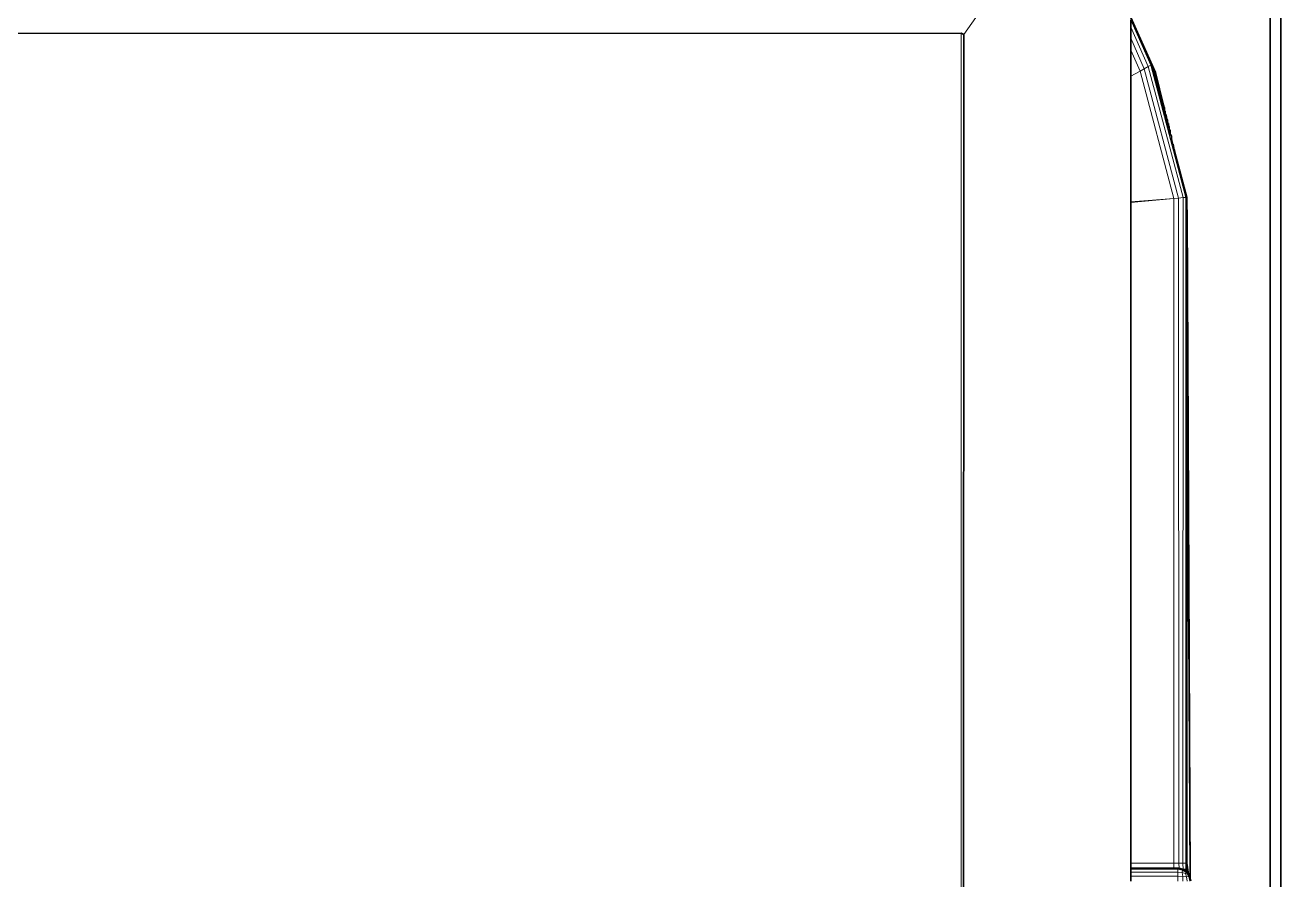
# Model space of a CAD drawing. Header units: inches. Extents: x 1 to 101, y 1 to 36.
# Drawn here: x 45.197 to 49.988, y 30.183 to 33.445 of the extents above; entities that cross this region are included whole.
import ezdxf

# ---------------------------------------------------------------- set-up
doc = ezdxf.new("R2010")
doc.units = ezdxf.units.IN
doc.header["$MEASUREMENT"] = 0
doc.layers.add('Default', color=7, linetype='Continuous')

msp = doc.modelspace()

# ---------------------------------------------------------------- linework, layer by layer
at = {"layer": 'Default', "color": 9, "lineweight": 0, "true_color": 0xcbcbcb, "transparency": 33554687}
for p, q in [((49.416, 34.3236), (48.7791, 33.4087)), ((48.7791, 33.4087), (49.416, 34.3236)), ((49.9476, 20.5926), (49.9476, 34.15)), ((49.9884, 34.15), (49.9884, 20.5926)), ((49.416, 33.4648), (49.416, 33.4374)), ((48.768, 33.4145), (27.7694, 33.4054)), ((27.7694, 33.4054), (48.768, 33.4145)), ((48.7791, 33.4087), (48.768, 33.4145)), ((48.768, 33.4145), (48.7791, 33.4087)), ((48.7698, 8.4015), (48.768, 33.4145)), ((48.768, 33.4145), (48.7698, 8.4015)), ((48.7698, 8.4015), (48.7791, 33.4087)), ((48.7791, 33.4087), (48.7698, 8.4015)), ((49.416, 33.4374), (49.416, 33.3954)), ((49.416, 33.3954), (49.416, 33.3496)), ((49.416, 33.3496), (49.416, 33.2503)), ((49.416, 33.2503), (49.4509, 33.2693)), ((49.416, 32.7702), (49.416, 33.2503)), ((49.416, 33.2503), (49.416, 32.7702)), ((49.4509, 33.2693), (49.5798, 32.7832)), ((49.416, 32.7675), (49.5798, 32.7832)), ((49.5798, 32.7832), (49.416, 32.7702)), ((49.416, 32.7675), (49.5798, 32.7832)), ((49.5798, 32.7832), (49.5796, 30.2475)), ((49.5798, 32.7832), (49.5796, 30.2475)), ((49.416, 32.7702), (49.416, 32.7675)), ((49.416, 30.2474), (49.416, 32.7675)), ((49.416, 32.7675), (49.416, 30.2474)), ((49.416, 30.2474), (49.416, 32.7675)), ((49.5796, 30.2475), (49.416, 30.2474)), ((49.5796, 30.2475), (49.416, 30.2474)), ((49.416, 30.2474), (49.416, 30.2277)), ((49.416, 30.2277), (49.416, 30.2241)), ((49.416, 30.2241), (49.416, 30.2133)), ((49.416, 30.2133), (49.416, 30.1972)), ((49.416, 30.1972), (49.416, 30.1781))]:
    msp.add_line(p, q, dxfattribs=at).dxf.unprotected_set("ltscale", 0)
at = {"layer": 'Default', "color": 7, "lineweight": 15, "ltscale": 5.332711, "transparency": 33554687}
for p, q in [((49.416, 34.3236), (48.7791, 33.4087)), ((49.416, 33.4648), (49.4918, 33.2915)), ((48.768, 33.4145), (48.7698, 8.4015)), ((49.416, 33.4374), (49.482, 33.2862)), ((49.416, 33.3954), (49.4671, 33.2781)), ((49.416, 33.3496), (49.4509, 33.2693)), ((49.416, 33.2503), (49.4509, 33.2693)), ((49.4671, 33.2781), (49.4509, 33.2693)), ((49.4509, 33.2693), (49.5798, 32.7832)), ((49.482, 33.2862), (49.4671, 33.2781)), ((49.4671, 33.2781), (49.5982, 32.7848)), ((49.4918, 33.2915), (49.482, 33.2862)), ((49.482, 33.2862), (49.6151, 32.7863)), ((49.4949, 33.2931), (49.4918, 33.2915)), ((49.4918, 33.2915), (49.6262, 32.7872)), ((49.5045, 33.2684), (49.4978, 33.2831)), ((49.5073, 33.2621), (49.5045, 33.2684)), ((49.5088, 33.263), (49.5073, 33.2621)), ((49.5204, 33.2041), (49.5073, 33.2621)), ((49.5103, 33.2635), (49.5088, 33.263)), ((49.5545, 33.085), (49.5536, 33.0846)), ((49.5556, 33.0704), (49.5547, 33.07)), ((49.5592, 33.0673), (49.5583, 33.0669)), ((49.416, 32.7675), (49.5798, 32.7832)), ((49.5798, 32.7832), (49.416, 32.7702)), ((49.416, 32.7675), (49.5798, 32.7832)), ((49.5798, 32.7832), (49.5796, 30.2475)), ((49.5798, 32.7832), (49.5982, 32.7848)), ((49.5982, 32.7848), (49.6151, 32.7863)), ((49.5982, 32.7848), (49.5987, 30.2475)), ((49.6151, 32.7863), (49.6149, 30.2475)), ((49.6151, 32.7863), (49.6262, 32.7872)), ((49.6262, 32.7872), (49.6258, 30.2474)), ((49.6262, 32.7872), (49.6297, 32.7875)), ((49.6313, 32.737), (49.6297, 32.7368)), ((49.6308, 32.0884), (49.641, 30.197)), ((49.5796, 30.2475), (49.416, 30.2474)), ((49.5987, 30.2475), (49.5796, 30.2475)), ((49.5796, 30.2475), (49.5796, 30.2285)), ((49.6004, 30.2276), (49.5987, 30.2475)), ((49.5987, 30.2475), (49.6149, 30.2475)), ((49.6149, 30.2475), (49.6162, 30.2232)), ((49.6149, 30.2475), (49.6258, 30.2474)), ((49.6257, 30.2227), (49.6258, 30.2474)), ((49.6258, 30.2474), (49.6295, 30.2472)), ((49.5948, 30.2242), (49.416, 30.2241)), ((49.5949, 30.2134), (49.416, 30.2133)), ((49.5949, 30.1973), (49.416, 30.1972)), ((49.5947, 30.2278), (49.5948, 30.2242)), ((49.5949, 30.2134), (49.5948, 30.2242)), ((49.5948, 30.2242), (49.6136, 30.2205)), ((49.5949, 30.1973), (49.5949, 30.2134)), ((49.5949, 30.2134), (49.6119, 30.2121)), ((49.6137, 30.1969), (49.5949, 30.1973)), ((49.5949, 30.1782), (49.5949, 30.1973)), ((49.6119, 30.2121), (49.6136, 30.2205)), ((49.6137, 30.1969), (49.6119, 30.2121)), ((49.6119, 30.2121), (49.6248, 30.208)), ((49.6136, 30.2205), (49.6139, 30.224)), ((49.6136, 30.2205), (49.6288, 30.2119)), ((49.6289, 30.1951), (49.6137, 30.1969)), ((49.6141, 30.1782), (49.6137, 30.1969)), ((49.6248, 30.208), (49.6288, 30.2119)), ((49.6289, 30.1951), (49.6248, 30.208)), ((49.6257, 30.2227), (49.6295, 30.2222)), ((49.6288, 30.2119), (49.6301, 30.2132)), ((49.6288, 30.2119), (49.6374, 30.1967)), ((49.6374, 30.1967), (49.6289, 30.1951)), ((49.6303, 30.1781), (49.6289, 30.1951)), ((49.641, 30.197), (49.6374, 30.1967)), ((49.6374, 30.1967), (49.6411, 30.178))]:
    msp.add_line(p, q, dxfattribs=at)
at = {"layer": 'Default', "color": 254, "lineweight": 0, "true_color": 0xcccccc, "transparency": 33554687}
for p, q in [((49.9476, 34.15), (49.9476, 20.5926)), ((49.4412, 33.4159), (49.416, 33.4732)), ((49.416, 33.4732), (49.4412, 33.4159)), ((49.4918, 33.2915), (49.416, 33.4648)), ((49.416, 33.3954), (49.416, 33.4374)), ((49.416, 33.4374), (49.482, 33.2862)), ((49.4671, 33.2781), (49.416, 33.3954)), ((49.5103, 33.2635), (49.4412, 33.4159)), ((49.4412, 33.4159), (49.4949, 33.2931)), ((49.482, 33.2862), (49.4671, 33.2781)), ((49.4918, 33.2915), (49.4949, 33.2931)), ((49.4949, 33.2931), (49.4918, 33.2915)), ((49.6262, 32.7872), (49.4918, 33.2915)), ((49.4949, 33.2931), (49.4973, 33.2842)), ((49.4973, 33.2842), (49.4978, 33.2831)), ((49.4978, 33.2831), (49.5204, 33.2041)), ((49.5405, 33.1388), (49.5103, 33.2635)), ((49.5204, 33.2041), (49.5214, 33.2007)), ((49.5214, 33.2007), (49.5239, 33.1886)), ((49.5239, 33.1886), (49.5253, 33.1836)), ((49.5253, 33.1836), (49.5288, 33.1668)), ((49.5288, 33.1668), (49.5303, 33.1603)), ((49.5303, 33.1603), (49.531, 33.1588)), ((49.531, 33.1588), (49.5327, 33.1513)), ((49.5327, 33.1513), (49.5368, 33.1372)), ((49.5368, 33.1372), (49.5372, 33.1356)), ((49.5372, 33.1356), (49.5403, 33.1326)), ((49.5399, 33.1308), (49.5393, 33.1278)), ((49.5393, 33.1278), (49.5418, 33.1184)), ((49.5403, 33.1326), (49.5399, 33.1308)), ((49.5423, 33.1356), (49.5405, 33.1388)), ((49.5418, 33.134), (49.5423, 33.1356)), ((49.5441, 33.1288), (49.5418, 33.134)), ((49.5418, 33.1184), (49.543, 33.1176)), ((49.543, 33.1176), (49.544, 33.1152)), ((49.5438, 33.1265), (49.5441, 33.1288)), ((49.5445, 33.1221), (49.5438, 33.1265)), ((49.544, 33.1152), (49.5451, 33.1113)), ((49.5442, 33.1181), (49.5445, 33.1221)), ((49.5465, 33.1163), (49.5442, 33.1181)), ((49.5451, 33.1113), (49.5462, 33.1056)), ((49.5473, 33.1152), (49.5465, 33.1163)), ((49.5475, 33.1109), (49.5473, 33.1152)), ((49.5486, 33.1034), (49.5475, 33.1109)), ((49.5462, 33.1056), (49.5461, 33.1023)), ((49.5461, 33.1023), (49.5468, 33.0993)), ((49.5468, 33.0993), (49.5498, 33.0972)), ((49.5503, 33.1025), (49.5486, 33.1034)), ((49.5498, 33.0972), (49.5498, 33.0937)), ((49.5498, 33.0937), (49.5498, 33.0883)), ((49.5498, 33.0883), (49.5515, 33.082)), ((49.5509, 33.1), (49.5503, 33.1025)), ((49.5511, 33.0977), (49.5509, 33.1)), ((49.5523, 33.0947), (49.5511, 33.0977)), ((49.5515, 33.082), (49.5532, 33.0809)), ((49.5523, 33.0894), (49.5523, 33.0947)), ((49.5545, 33.085), (49.5523, 33.0894)), ((49.5532, 33.0809), (49.5531, 33.0758)), ((49.5531, 33.0758), (49.5556, 33.0704)), ((49.5557, 33.082), (49.5545, 33.085)), ((49.5556, 33.0704), (49.5565, 33.0632)), ((49.5557, 33.0753), (49.5557, 33.082)), ((49.5568, 33.0709), (49.5557, 33.0753)), ((49.5565, 33.0632), (49.5588, 33.06)), ((49.5592, 33.0688), (49.5568, 33.0709)), ((49.5588, 33.06), (49.5593, 33.0527)), ((49.5592, 33.0673), (49.5592, 33.0688)), ((49.56, 33.0605), (49.5592, 33.0673)), ((49.5622, 33.056), (49.56, 33.0605)), ((49.5593, 33.0527), (49.5604, 33.0521)), ((49.5604, 33.0521), (49.5626, 33.0509)), ((49.5617, 33.0526), (49.5622, 33.056)), ((49.5626, 33.0509), (49.5617, 33.0526)), ((49.5629, 33.0429), (49.5623, 33.0415)), ((49.5623, 33.0415), (49.5626, 33.0393)), ((49.5626, 33.0509), (49.5626, 33.0455)), ((49.5639, 33.046), (49.5626, 33.0509)), ((49.5626, 33.0455), (49.5629, 33.0429)), ((49.5626, 33.0393), (49.5633, 33.0375)), ((49.5633, 33.0375), (49.5642, 33.0339)), ((49.5654, 33.0439), (49.5639, 33.046)), ((49.5642, 33.0339), (49.5646, 33.0318)), ((49.5646, 33.0318), (49.5655, 33.0283)), ((49.5662, 33.0409), (49.5654, 33.0439)), ((49.5655, 33.0283), (49.5666, 33.0306)), ((49.5655, 33.0283), (49.5674, 33.0274)), ((49.5674, 33.0274), (49.5655, 33.0283)), ((49.5666, 33.0306), (49.5662, 33.0409)), ((49.5674, 33.0274), (49.5705, 33.0204)), ((49.5705, 33.0204), (49.5674, 33.0274)), ((49.5705, 33.0204), (49.5713, 33.0173)), ((49.5713, 33.0173), (49.5705, 33.0204)), ((49.5713, 33.0173), (49.5715, 33.0069)), ((49.5737, 33.0049), (49.5713, 33.0173)), ((49.5715, 33.0069), (49.5724, 33.0023)), ((49.5724, 33.0023), (49.575, 32.9999)), ((49.575, 32.9999), (49.5737, 33.0049)), ((49.575, 32.9999), (49.5742, 32.9967)), ((49.5742, 32.9967), (49.575, 32.9999)), ((49.5742, 32.9967), (49.5753, 32.9914)), ((49.5753, 32.9914), (49.5742, 32.9967)), ((49.5753, 32.9914), (49.577, 32.9905)), ((49.577, 32.9905), (49.5753, 32.9914)), ((49.577, 32.9905), (49.5798, 32.9755)), ((49.5798, 32.9755), (49.577, 32.9905)), ((49.5798, 32.9755), (49.5806, 32.9715)), ((49.5806, 32.9715), (49.5798, 32.9755)), ((49.5806, 32.9715), (49.5819, 32.9677)), ((49.5819, 32.9677), (49.5806, 32.9715)), ((49.5819, 32.9677), (49.5828, 32.9634)), ((49.5828, 32.9634), (49.5819, 32.9677)), ((49.5828, 32.9634), (49.6297, 32.7875)), ((49.6297, 32.7875), (49.5828, 32.9634)), ((49.5982, 32.7848), (49.6151, 32.7863)), ((49.5987, 30.2475), (49.5982, 32.7848)), ((49.6151, 32.7863), (49.6149, 30.2475)), ((49.6258, 30.2474), (49.6262, 32.7872)), ((49.6297, 32.7875), (49.6262, 32.7872)), ((49.6262, 32.7872), (49.6297, 32.7875)), ((49.6297, 32.744), (49.6297, 32.7875)), ((49.6297, 32.7875), (49.6297, 32.744)), ((49.6313, 32.737), (49.6297, 32.744)), ((49.6297, 32.744), (49.6297, 32.7368)), ((49.6297, 32.7368), (49.6297, 32.3664)), ((49.6429, 30.1874), (49.6313, 32.737)), ((49.6297, 32.3664), (49.6297, 32.313)), ((49.6297, 32.313), (49.6309, 32.1372)), ((49.6309, 32.1372), (49.6308, 32.0884)), ((49.6308, 32.0884), (49.6295, 30.2472)), ((49.6149, 30.2475), (49.5987, 30.2475)), ((49.6295, 30.2472), (49.6258, 30.2474)), ((49.416, 30.2241), (49.5948, 30.2242)), ((49.416, 30.2133), (49.416, 30.2241)), ((49.5949, 30.2134), (49.416, 30.2133)), ((49.416, 30.2133), (49.5949, 30.2134)), ((49.416, 30.1972), (49.416, 30.2133)), ((49.5949, 30.1973), (49.416, 30.1972)), ((49.5948, 30.2242), (49.5949, 30.2134)), ((49.5949, 30.2134), (49.5949, 30.1973)), ((49.6446, 30.1793), (49.6429, 30.1874))]:
    msp.add_line(p, q, dxfattribs=at).dxf.unprotected_set("ltscale", 0)
at = {"layer": 'Default', "color": 7, "lineweight": 35, "ltscale": 5.332711, "transparency": 33554687}
for p, q in [((49.9476, 34.15), (49.9476, 20.5926)), ((49.9884, 20.5926), (49.9884, 34.15)), ((49.4412, 33.4159), (49.416, 33.4732)), ((49.416, 33.4374), (49.416, 33.4648)), ((48.768, 33.4145), (27.7694, 33.4054)), ((48.7791, 33.4087), (48.768, 33.4145)), ((48.7698, 8.4015), (48.7791, 33.4087)), ((49.416, 33.3954), (49.416, 33.4374)), ((49.416, 33.3496), (49.416, 33.3954)), ((49.4949, 33.2931), (49.4412, 33.4159)), ((49.4412, 33.4159), (49.5103, 33.2635)), ((49.416, 33.2503), (49.416, 33.3496)), ((49.416, 32.7702), (49.416, 33.2503)), ((49.5103, 33.2635), (49.4949, 33.2931)), ((49.4973, 33.2842), (49.4949, 33.2931)), ((49.4978, 33.2831), (49.4973, 33.2842)), ((49.5204, 33.2041), (49.4978, 33.2831)), ((49.5393, 33.1382), (49.5103, 33.2635)), ((49.5405, 33.1388), (49.5103, 33.2635)), ((49.5214, 33.2007), (49.5204, 33.2041)), ((49.5239, 33.1886), (49.5214, 33.2007)), ((49.5253, 33.1836), (49.5239, 33.1886)), ((49.5288, 33.1668), (49.5253, 33.1836)), ((49.5303, 33.1603), (49.5288, 33.1668)), ((49.531, 33.1588), (49.5303, 33.1603)), ((49.5327, 33.1513), (49.531, 33.1588)), ((49.5368, 33.1372), (49.5327, 33.1513)), ((49.5327, 33.1513), (49.5381, 33.1375)), ((49.5393, 33.1382), (49.5327, 33.1513)), ((49.5368, 33.1372), (49.5393, 33.1382)), ((49.5381, 33.1375), (49.5368, 33.1372)), ((49.5372, 33.1356), (49.5368, 33.1372)), ((49.5397, 33.1366), (49.5368, 33.1372)), ((49.5403, 33.1326), (49.5372, 33.1356)), ((49.5381, 33.1375), (49.5382, 33.1355)), ((49.5397, 33.1366), (49.5381, 33.1375)), ((49.5382, 33.1355), (49.5403, 33.1326)), ((49.5397, 33.1366), (49.5393, 33.1382)), ((49.5393, 33.1382), (49.5404, 33.1377)), ((49.5393, 33.1278), (49.5399, 33.1308)), ((49.5418, 33.1184), (49.5393, 33.1278)), ((49.5405, 33.1388), (49.5397, 33.1366)), ((49.5418, 33.134), (49.5397, 33.1366)), ((49.5399, 33.1308), (49.5403, 33.1326)), ((49.5404, 33.1272), (49.5399, 33.1308)), ((49.5403, 33.1326), (49.5418, 33.134)), ((49.5403, 33.1326), (49.5411, 33.1313)), ((49.5404, 33.1377), (49.5405, 33.1388)), ((49.5404, 33.1377), (49.5423, 33.1356)), ((49.5411, 33.1313), (49.5404, 33.1272)), ((49.5404, 33.1272), (49.5442, 33.1181)), ((49.5404, 33.1272), (49.5418, 33.1184)), ((49.5405, 33.1388), (49.5423, 33.1356)), ((49.5411, 33.1313), (49.5418, 33.134)), ((49.5441, 33.1288), (49.5411, 33.1313)), ((49.5423, 33.1356), (49.5418, 33.134)), ((49.5418, 33.134), (49.5441, 33.1288)), ((49.5418, 33.1184), (49.543, 33.1176)), ((49.543, 33.1176), (49.544, 33.1152)), ((49.543, 33.1176), (49.5453, 33.1158)), ((49.5441, 33.1288), (49.5438, 33.1265)), ((49.5438, 33.1265), (49.5445, 33.1221)), ((49.5451, 33.1113), (49.544, 33.1152)), ((49.5442, 33.1181), (49.5445, 33.1221)), ((49.5453, 33.1158), (49.5442, 33.1181)), ((49.5465, 33.1163), (49.5442, 33.1181)), ((49.5451, 33.1113), (49.5453, 33.1158)), ((49.5462, 33.1056), (49.5451, 33.1113)), ((49.5453, 33.1158), (49.5473, 33.1152)), ((49.5473, 33.1152), (49.5465, 33.1163)), ((49.5473, 33.1152), (49.5475, 33.1109)), ((49.5475, 33.1109), (49.5486, 33.1034)), ((49.5461, 33.1023), (49.5462, 33.1056)), ((49.5468, 33.0993), (49.5461, 33.1023)), ((49.5486, 33.1034), (49.5462, 33.1056)), ((49.5498, 33.0972), (49.5468, 33.0993)), ((49.5486, 33.1034), (49.5503, 33.1025)), ((49.5509, 33.1), (49.5498, 33.0972)), ((49.5523, 33.0947), (49.5498, 33.0972)), ((49.5498, 33.0937), (49.5498, 33.0972)), ((49.5498, 33.0883), (49.5498, 33.0937)), ((49.5515, 33.082), (49.5498, 33.0883)), ((49.5503, 33.1025), (49.5509, 33.1)), ((49.5509, 33.1), (49.5511, 33.0977)), ((49.5523, 33.0947), (49.5511, 33.0977)), ((49.5515, 33.082), (49.5532, 33.0809)), ((49.5523, 33.0894), (49.5523, 33.0947)), ((49.5545, 33.085), (49.5523, 33.0894)), ((49.5531, 33.0758), (49.5532, 33.0809)), ((49.5556, 33.0704), (49.5531, 33.0758)), ((49.5532, 33.0809), (49.5557, 33.0753)), ((49.5557, 33.082), (49.5545, 33.085)), ((49.5556, 33.0704), (49.5557, 33.0753)), ((49.5565, 33.0632), (49.5556, 33.0704)), ((49.5579, 33.0683), (49.5556, 33.0704)), ((49.5557, 33.0753), (49.5557, 33.082)), ((49.5557, 33.0753), (49.5568, 33.0709)), ((49.5583, 33.0669), (49.5565, 33.0632)), ((49.5588, 33.06), (49.5565, 33.0632)), ((49.5592, 33.0688), (49.5568, 33.0709)), ((49.5568, 33.0709), (49.5579, 33.0683)), ((49.5583, 33.0669), (49.5579, 33.0683)), ((49.5583, 33.0669), (49.5592, 33.0688)), ((49.56, 33.0605), (49.5583, 33.0669)), ((49.5604, 33.0521), (49.5588, 33.06)), ((49.5593, 33.0527), (49.5588, 33.06)), ((49.5588, 33.06), (49.5622, 33.056)), ((49.5592, 33.0688), (49.5592, 33.0673)), ((49.5592, 33.0673), (49.56, 33.0605)), ((49.56, 33.0605), (49.5622, 33.056)), ((49.5604, 33.0521), (49.5593, 33.0527)), ((49.5604, 33.0521), (49.5626, 33.0509)), ((49.5617, 33.0526), (49.5622, 33.056)), ((49.5626, 33.0509), (49.5617, 33.0526)), ((49.5623, 33.0415), (49.5629, 33.0429)), ((49.5646, 33.0402), (49.5623, 33.0415)), ((49.5623, 33.0415), (49.5626, 33.0393)), ((49.5639, 33.046), (49.5626, 33.0509)), ((49.5626, 33.0509), (49.5626, 33.0455)), ((49.5636, 33.0421), (49.5626, 33.0455)), ((49.5629, 33.0429), (49.5626, 33.0455)), ((49.5636, 33.0421), (49.5626, 33.0393)), ((49.5646, 33.0402), (49.5626, 33.0393)), ((49.5626, 33.0393), (49.5633, 33.0375)), ((49.5629, 33.0429), (49.5636, 33.0421)), ((49.5633, 33.0375), (49.5642, 33.0339)), ((49.5654, 33.0439), (49.5636, 33.0421)), ((49.5646, 33.0402), (49.5636, 33.0421)), ((49.5654, 33.0439), (49.5639, 33.046)), ((49.5642, 33.0339), (49.5646, 33.0318)), ((49.5651, 33.0415), (49.5646, 33.0402)), ((49.5662, 33.0409), (49.5646, 33.0402)), ((49.5646, 33.0318), (49.5655, 33.0283)), ((49.5651, 33.0415), (49.5654, 33.0439)), ((49.5662, 33.0409), (49.5651, 33.0415)), ((49.5654, 33.0439), (49.5662, 33.0409)), ((49.5666, 33.0306), (49.5655, 33.0283)), ((49.5655, 33.0283), (49.5674, 33.0274)), ((49.5662, 33.0409), (49.5666, 33.0306)), ((49.5674, 33.0274), (49.5705, 33.0204)), ((49.5705, 33.0204), (49.5713, 33.0173)), ((49.5713, 33.0173), (49.5715, 33.0069)), ((49.5724, 33.0023), (49.5715, 33.0069)), ((49.5724, 33.0023), (49.575, 32.9999)), ((49.5742, 32.9967), (49.575, 32.9999)), ((49.5753, 32.9914), (49.5742, 32.9967)), ((49.5753, 32.9914), (49.577, 32.9905)), ((49.5798, 32.9755), (49.577, 32.9905)), ((49.5806, 32.9715), (49.5798, 32.9755)), ((49.5806, 32.9715), (49.5819, 32.9677)), ((49.5828, 32.9634), (49.5819, 32.9677)), ((49.5828, 32.9634), (49.6297, 32.7875)), ((49.6297, 32.7875), (49.6297, 32.744)), ((49.416, 32.7675), (49.416, 32.7702)), ((49.416, 30.2474), (49.416, 32.7675)), ((49.6313, 32.737), (49.6297, 32.744)), ((49.6297, 32.7368), (49.6297, 32.744)), ((49.6297, 32.3664), (49.6297, 32.7368)), ((49.6313, 32.737), (49.6429, 30.1874)), ((49.6297, 32.313), (49.6297, 32.3664)), ((49.6309, 32.1372), (49.6297, 32.313)), ((49.6308, 32.0884), (49.6309, 32.1372)), ((49.6295, 30.2472), (49.6308, 32.0884)), ((49.416, 30.2277), (49.416, 30.2474)), ((49.6354, 30.2053), (49.6295, 30.2472)), ((49.6295, 30.2222), (49.6295, 30.2472)), ((49.5796, 30.2285), (49.416, 30.2277)), ((49.416, 30.2241), (49.416, 30.2277)), ((49.416, 30.2133), (49.416, 30.2241)), ((49.416, 30.1972), (49.416, 30.2133)), ((49.416, 30.1781), (49.416, 30.1972)), ((49.5947, 30.2278), (49.5796, 30.2285)), ((49.5947, 30.2278), (49.6004, 30.2276)), ((49.6004, 30.2276), (49.6119, 30.2244)), ((49.6119, 30.2244), (49.6139, 30.224)), ((49.6139, 30.224), (49.6162, 30.2232)), ((49.6162, 30.2232), (49.6257, 30.2227)), ((49.6162, 30.2232), (49.6262, 30.2158)), ((49.6257, 30.2227), (49.6262, 30.2158)), ((49.6262, 30.2158), (49.6301, 30.2132)), ((49.6295, 30.2222), (49.6301, 30.2132)), ((49.6301, 30.2132), (49.6354, 30.2053)), ((49.6354, 30.2053), (49.641, 30.197)), ((49.6429, 30.1874), (49.641, 30.197)), ((49.6446, 30.1793), (49.6429, 30.1874))]:
    msp.add_line(p, q, dxfattribs=at)
at = {"layer": 'Default', "color": 253, "lineweight": 0, "true_color": 0xb5b5b5, "transparency": 33554687}
for p, q in [((49.416, 33.4374), (49.416, 33.4648)), ((49.416, 33.4648), (49.4918, 33.2915)), ((49.482, 33.2862), (49.416, 33.4374)), ((49.4918, 33.2915), (49.482, 33.2862)), ((49.6149, 30.2475), (49.6151, 32.7863)), ((49.6151, 32.7863), (49.6262, 32.7872)), ((49.6262, 32.7872), (49.6258, 30.2474)), ((49.6258, 30.2474), (49.6149, 30.2475))]:
    msp.add_line(p, q, dxfattribs=at).dxf.unprotected_set("ltscale", 0)
at = {"layer": 'Default', "color": 9, "lineweight": 0, "true_color": 0xc9c9c9, "transparency": 33554687}
for p, q in [((49.416, 33.3496), (49.416, 33.3954)), ((49.416, 33.3954), (49.4671, 33.2781)), ((49.4509, 33.2693), (49.416, 33.3496)), ((49.4509, 33.2693), (49.4671, 33.2781)), ((49.4671, 33.2781), (49.4509, 33.2693)), ((49.5798, 32.7832), (49.4509, 33.2693)), ((49.4671, 33.2781), (49.5982, 32.7848)), ((49.5796, 30.2475), (49.5798, 32.7832)), ((49.5798, 32.7832), (49.5982, 32.7848)), ((49.5982, 32.7848), (49.5798, 32.7832)), ((49.5982, 32.7848), (49.5987, 30.2475)), ((49.416, 30.2474), (49.5796, 30.2475)), ((49.416, 30.2277), (49.416, 30.2474)), ((49.5796, 30.2475), (49.5796, 30.2285)), ((49.5987, 30.2475), (49.5796, 30.2475)), ((49.5796, 30.2285), (49.416, 30.2277)), ((49.416, 30.1972), (49.5949, 30.1973)), ((49.416, 30.1781), (49.416, 30.1972)), ((49.5949, 30.1973), (49.5949, 30.1782))]:
    msp.add_line(p, q, dxfattribs=at).dxf.unprotected_set("ltscale", 0)
at = {"layer": 'Default', "color": 251, "lineweight": 0, "true_color": 0x484848, "transparency": 33554687}
for p, q in [((49.4671, 33.2781), (49.482, 33.2862)), ((49.5982, 32.7848), (49.4671, 33.2781)), ((49.482, 33.2862), (49.6151, 32.7863)), ((49.6151, 32.7863), (49.5982, 32.7848))]:
    msp.add_line(p, q, dxfattribs=at).dxf.unprotected_set("ltscale", 0)
at = {"layer": 'Default', "color": 253, "lineweight": 0, "true_color": 0xb4b4b4, "transparency": 33554687}
for p, q in [((49.482, 33.2862), (49.4918, 33.2915)), ((49.6151, 32.7863), (49.482, 33.2862)), ((49.4918, 33.2915), (49.6262, 32.7872)), ((49.6262, 32.7872), (49.6151, 32.7863)), ((49.416, 30.2277), (49.5796, 30.2285)), ((49.416, 30.2241), (49.416, 30.2277)), ((49.5948, 30.2242), (49.416, 30.2241)), ((49.5796, 30.2285), (49.5947, 30.2278)), ((49.5947, 30.2278), (49.5948, 30.2242))]:
    msp.add_line(p, q, dxfattribs=at).dxf.unprotected_set("ltscale", 0)
at = {"layer": 'Default', "color": 250, "lineweight": 0, "true_color": 0x444444, "transparency": 33554687}
for p, q in [((49.5073, 33.2621), (49.5088, 33.263)), ((49.5204, 33.2041), (49.5073, 33.2621)), ((49.5088, 33.263), (49.5103, 33.2635)), ((49.5103, 33.2635), (49.5393, 33.1382)), ((49.5214, 33.2007), (49.5204, 33.2041)), ((49.5239, 33.1886), (49.5214, 33.2007)), ((49.5253, 33.1836), (49.5239, 33.1886)), ((49.5288, 33.1668), (49.5253, 33.1836)), ((49.5303, 33.1603), (49.5288, 33.1668)), ((49.531, 33.1588), (49.5303, 33.1603)), ((49.5327, 33.1513), (49.531, 33.1588)), ((49.5393, 33.1382), (49.5327, 33.1513))]:
    msp.add_line(p, q, dxfattribs=at).dxf.unprotected_set("ltscale", 0)
at = {"layer": 'Default', "color": 252, "lineweight": 0, "true_color": 0x8f8f8f, "transparency": 33554687}
for p, q in [((49.6297, 32.3664), (49.6313, 32.737)), ((49.6313, 32.737), (49.6429, 30.1874)), ((49.6297, 32.313), (49.6297, 32.3664)), ((49.6309, 32.1372), (49.6297, 32.313)), ((49.6308, 32.0884), (49.6309, 32.1372)), ((49.6295, 30.2472), (49.6308, 32.0884)), ((49.6308, 32.0884), (49.641, 30.197)), ((49.641, 30.197), (49.6308, 32.0884)), ((49.6354, 30.2053), (49.6295, 30.2472)), ((49.641, 30.197), (49.6354, 30.2053)), ((49.6429, 30.1874), (49.641, 30.197))]:
    msp.add_line(p, q, dxfattribs=at).dxf.unprotected_set("ltscale", 0)

doc.saveas('drawing.dxf')
